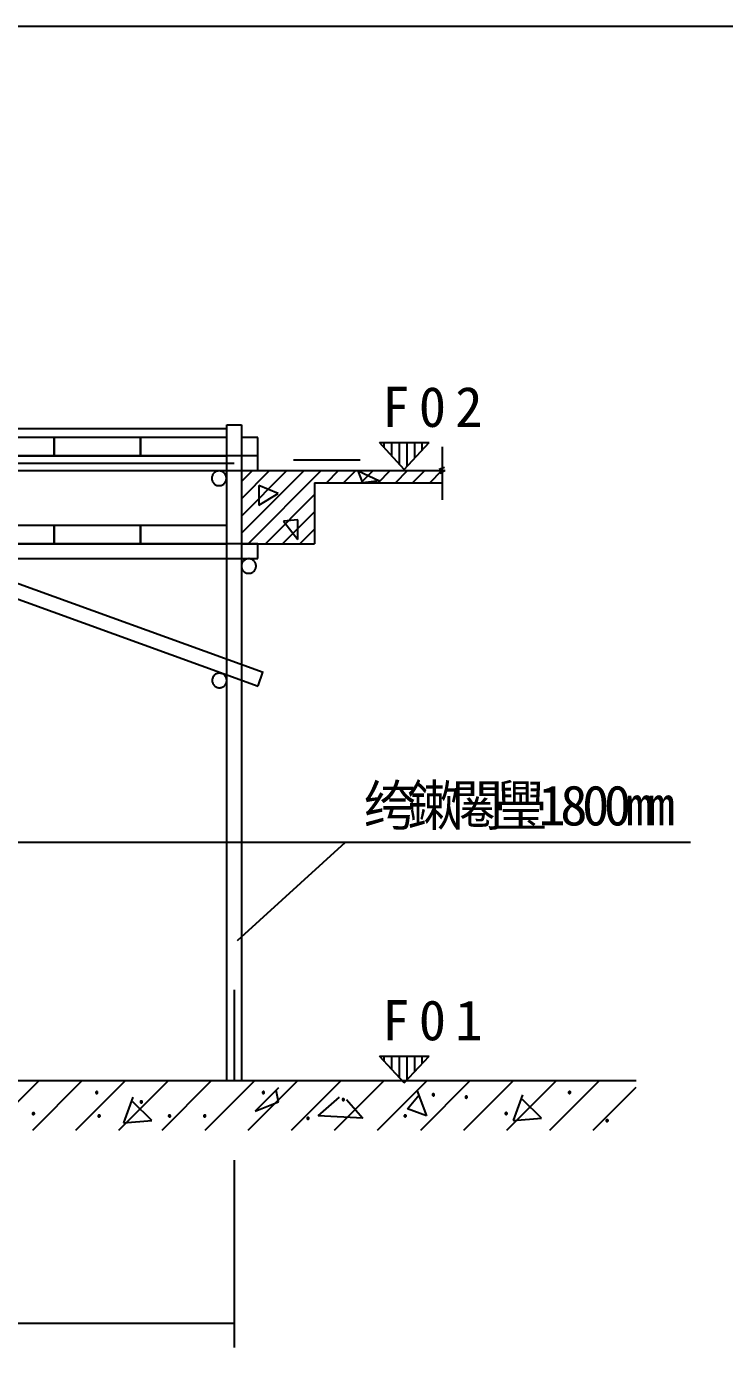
# Model space of a CAD drawing. Header units: metres. Extents: x 0 to 420, y 0 to 297.
# Drawn here: x 251.8 to 309, y 188.7 to 297 of the extents above; entities that cross this region are included whole.
import ezdxf

# ---------------------------------------------------------------- set-up
doc = ezdxf.new("R2010")
doc.units = ezdxf.units.M

msp = doc.modelspace()

# ---------------------------------------------------------------- linework, layer by layer
for p, q in [((420, 297), (0, 297)), ((268.2, 210.59), (268.2, 264.35)), ((268.2, 264.35), (269.4, 264.35)), ((269.4, 264.35), (269.4, 210.59)), ((210.4, 264.03), (268.2, 264.03)), ((254.05, 263.29), (246.98, 263.29)), ((254.05, 261.79), (254.05, 263.29)), ((261.13, 263.29), (254.05, 263.29)), ((254.05, 263.29), (254.05, 261.79)), ((261.13, 261.79), (261.13, 263.29)), ((268.2, 263.29), (261.13, 263.29)), ((261.13, 263.29), (261.13, 261.79)), ((268.2, 261.79), (268.2, 263.29)), ((270.74, 263.29), (269.4, 263.29)), ((270.74, 261.79), (270.74, 263.29)), ((282.75, 260.69), (280.72, 262.88)), ((280.72, 262.88), (284.79, 262.88)), ((281.12, 262.45), (281.12, 262.88)), ((281.74, 261.78), (281.74, 262.88)), ((282.37, 261.11), (282.37, 262.88)), ((282.75, 260.69), (284.79, 262.88)), ((282.99, 260.95), (282.99, 262.88)), ((283.62, 261.62), (283.62, 262.88)), ((284.24, 262.29), (284.24, 262.88)), ((285.88, 262.53), (285.88, 258.18)), ((270.74, 261.79), (148.86, 261.79)), ((150.8, 261.19), (268.8, 261.19)), ((246.98, 261.79), (254.05, 261.79)), ((254.05, 261.79), (261.13, 261.79)), ((261.13, 261.79), (268.2, 261.79)), ((270.74, 260.59), (270.74, 261.79)), ((273.68, 261.47), (279.13, 261.47)), ((148.86, 260.59), (270.74, 260.59)), ((269.4, 260.59), (285.88, 260.59)), ((269.4, 260.59), (269.4, 254.59)), ((269.4, 260.59), (269.4, 254.59)), ((269.4, 259.69), (270.3, 260.59)), ((269.4, 258.28), (271.71, 260.59)), ((269.4, 256.86), (273.13, 260.59)), ((269.4, 255.45), (274.54, 260.59)), ((269.95, 254.59), (275.95, 260.59)), ((276.37, 259.59), (277.37, 260.59)), ((277.78, 259.59), (278.78, 260.59)), ((278.97, 260.58), (280.72, 259.74)), ((279.35, 259.59), (278.97, 260.58)), ((279.2, 259.59), (280.2, 260.59)), ((280.61, 259.59), (281.61, 260.59)), ((282.03, 259.59), (283.03, 260.59)), ((283.44, 259.59), (284.44, 260.59)), ((284.85, 259.59), (285.85, 260.59)), ((286.06, 260.84), (285.63, 260.67)), ((285.63, 260.67), (286.08, 260.59)), ((286.08, 260.59), (285.68, 260.36)), ((270.82, 259.37), (270.82, 257.76)), ((272.43, 258.7), (270.82, 259.37)), ((275.4, 259.59), (285.88, 259.59)), ((275.4, 259.59), (275.4, 254.59)), ((280.72, 259.74), (279.35, 259.59)), ((270.82, 257.76), (272.43, 258.7)), ((271.37, 254.59), (275.4, 258.62)), ((272.78, 254.59), (275.4, 257.2)), ((254.05, 256.09), (246.98, 256.09)), ((254.05, 254.59), (254.05, 256.09)), ((261.13, 256.09), (254.05, 256.09)), ((254.05, 256.09), (254.05, 254.59)), ((261.13, 254.59), (261.13, 256.09)), ((268.2, 256.09), (261.13, 256.09)), ((261.13, 256.09), (261.13, 254.59)), ((268.2, 254.59), (268.2, 256.09)), ((274.04, 256.55), (272.86, 256.45)), ((272.86, 256.45), (274.04, 254.95)), ((274.04, 254.95), (274.04, 256.55)), ((274.2, 254.59), (275.4, 255.79)), ((270.74, 254.59), (148.86, 254.59)), ((239.93, 255.36), (271.18, 244.06)), ((246.98, 254.59), (254.05, 254.59)), ((254.05, 254.59), (261.13, 254.59)), ((261.13, 254.59), (268.2, 254.59)), ((269.4, 254.59), (275.4, 254.59)), ((270.74, 253.39), (270.74, 254.59)), ((239.53, 254.24), (270.77, 242.93)), ((148.86, 253.39), (270.74, 253.39)), ((271.13, 244.07), (270.74, 242.94)), ((159.74, 230.12), (306.23, 230.12)), ((269.09, 222.08), (277.94, 230.12)), ((268.8, 218.02), (268.8, 210.59)), ((282.75, 210.4), (280.72, 212.59)), ((280.72, 212.59), (284.79, 212.59)), ((281.12, 212.16), (281.12, 212.59)), ((281.74, 211.49), (281.74, 212.59)), ((282.37, 210.82), (282.37, 212.59)), ((282.75, 210.4), (284.79, 212.59)), ((282.99, 210.66), (282.99, 212.59)), ((283.62, 211.33), (283.62, 212.59)), ((284.24, 212), (284.24, 212.59)), ((141.32, 210.59), (301.79, 210.59)), ((248.75, 206.52), (252.82, 210.59)), ((252.29, 206.52), (256.35, 210.59)), ((255.82, 206.52), (259.89, 210.59)), ((259.36, 206.52), (263.42, 210.59)), ((262.89, 206.52), (266.96, 210.59)), ((266.43, 206.52), (270.5, 210.59)), ((269.96, 206.52), (274.03, 210.59)), ((273.5, 206.52), (277.57, 210.59)), ((277.03, 206.52), (281.1, 210.59)), ((280.57, 206.52), (284.64, 210.59)), ((284.11, 206.52), (288.17, 210.59)), ((287.64, 206.52), (291.71, 210.59)), ((291.18, 206.52), (295.24, 210.59)), ((294.71, 206.52), (298.78, 210.59)), ((260.51, 209.23), (259.74, 207.11)), ((272.44, 210), (270.52, 208.08)), ((272.44, 208.84), (272.25, 209.81)), ((275.71, 207.69), (277.45, 209.23)), ((278.02, 209.04), (279.37, 207.5)), ((283.03, 208.27), (283.99, 209.42)), ((283.8, 209.81), (284.57, 207.69)), ((292.46, 209.42), (291.69, 207.31)), ((294, 207.5), (292.46, 209.04)), ((298.25, 206.52), (301.78, 210.05)), ((262.05, 207.31), (260.51, 208.84)), ((270.52, 208.08), (272.44, 208.84)), ((284.57, 207.69), (283.03, 208.27)), ((259.74, 207.11), (262.05, 207.31)), ((279.37, 207.5), (275.71, 207.69)), ((291.69, 207.31), (294, 207.5)), ((268.8, 204.06), (268.8, 188.7)), ((209.8, 190.7), (268.8, 190.7))]:
    msp.add_line(p, q)
for points in [[(268.17, 259.96), (268.17, 260.02), (268.16, 260.08), (268.15, 260.13), (268.13, 260.19), (268.1, 260.24), (268.07, 260.29), (268.04, 260.34), (268, 260.38), (267.95, 260.42), (267.91, 260.46), (267.86, 260.49), (267.8, 260.51), (267.75, 260.53), (267.69, 260.55), (267.63, 260.56), (267.57, 260.56), (267.51, 260.56), (267.46, 260.55), (267.4, 260.53), (267.34, 260.51), (267.29, 260.49), (267.24, 260.46), (267.19, 260.42), (267.15, 260.38), (267.11, 260.34), (267.07, 260.29), (267.04, 260.24), (267.02, 260.19), (267, 260.13), (266.98, 260.08), (266.98, 260.02), (266.97, 259.96), (266.98, 259.9), (266.98, 259.84), (267, 259.78), (267.02, 259.73), (267.04, 259.68), (267.07, 259.63), (267.11, 259.58), (267.15, 259.53), (267.19, 259.49), (267.24, 259.46), (267.29, 259.43), (267.34, 259.4), (267.4, 259.38), (267.46, 259.37), (267.51, 259.36), (267.57, 259.36), (267.63, 259.36), (267.69, 259.37), (267.75, 259.38), (267.8, 259.4), (267.86, 259.43), (267.91, 259.46), (267.95, 259.49), (268, 259.53), (268.04, 259.58), (268.07, 259.63), (268.1, 259.68), (268.13, 259.73), (268.15, 259.78), (268.16, 259.84), (268.17, 259.9), (268.17, 259.96)], [(270.6, 252.77), (270.6, 252.82), (270.59, 252.88), (270.58, 252.94), (270.56, 253), (270.53, 253.05), (270.5, 253.1), (270.47, 253.15), (270.43, 253.19), (270.38, 253.23), (270.34, 253.26), (270.28, 253.29), (270.23, 253.32), (270.18, 253.34), (270.12, 253.35), (270.06, 253.36), (270, 253.37), (269.94, 253.36), (269.88, 253.35), (269.83, 253.34), (269.77, 253.32), (269.72, 253.29), (269.67, 253.26), (269.62, 253.23), (269.58, 253.19), (269.54, 253.15), (269.5, 253.1), (269.47, 253.05), (269.45, 253), (269.43, 252.94), (269.41, 252.88), (269.4, 252.82), (269.4, 252.77), (269.4, 252.71), (269.41, 252.65), (269.43, 252.59), (269.45, 252.54), (269.47, 252.48), (269.5, 252.43), (269.54, 252.38), (269.58, 252.34), (269.62, 252.3), (269.67, 252.27), (269.72, 252.24), (269.77, 252.21), (269.83, 252.19), (269.88, 252.18), (269.94, 252.17), (270, 252.17), (270.06, 252.17), (270.12, 252.18), (270.18, 252.19), (270.23, 252.21), (270.28, 252.24), (270.34, 252.27), (270.38, 252.3), (270.43, 252.34), (270.47, 252.38), (270.5, 252.43), (270.53, 252.48), (270.56, 252.54), (270.58, 252.59), (270.59, 252.65), (270.6, 252.71), (270.6, 252.77)], [(268.2, 243.39), (268.2, 243.45), (268.19, 243.5), (268.18, 243.56), (268.16, 243.62), (268.13, 243.67), (268.1, 243.72), (268.06, 243.77), (268.03, 243.81), (267.98, 243.85), (267.93, 243.89), (267.88, 243.92), (267.83, 243.94), (267.78, 243.96), (267.72, 243.97), (267.66, 243.98), (267.6, 243.99), (267.54, 243.98), (267.48, 243.97), (267.43, 243.96), (267.37, 243.94), (267.32, 243.92), (267.27, 243.89), (267.22, 243.85), (267.18, 243.81), (267.14, 243.77), (267.1, 243.72), (267.07, 243.67), (267.05, 243.62), (267.03, 243.56), (267.01, 243.5), (267, 243.45), (267, 243.39), (267, 243.33), (267.01, 243.27), (267.03, 243.21), (267.05, 243.16), (267.07, 243.1), (267.1, 243.05), (267.14, 243.01), (267.18, 242.96), (267.22, 242.92), (267.27, 242.89), (267.32, 242.86), (267.37, 242.83), (267.43, 242.81), (267.48, 242.8), (267.54, 242.79), (267.6, 242.79), (267.66, 242.79), (267.72, 242.8), (267.78, 242.81), (267.83, 242.83), (267.88, 242.86), (267.93, 242.89), (267.98, 242.92), (268.03, 242.96), (268.06, 243.01), (268.1, 243.05), (268.13, 243.1), (268.16, 243.16), (268.18, 243.21), (268.19, 243.27), (268.2, 243.33), (268.2, 243.39)], [(257.62, 209.61), (257.61, 209.61), (257.61, 209.62), (257.61, 209.63), (257.61, 209.63), (257.61, 209.64), (257.6, 209.65), (257.6, 209.65), (257.59, 209.66), (257.59, 209.66), (257.58, 209.67), (257.58, 209.67), (257.57, 209.67), (257.56, 209.68), (257.55, 209.68), (257.55, 209.68), (257.54, 209.68), (257.53, 209.68), (257.53, 209.68), (257.52, 209.68), (257.51, 209.67), (257.5, 209.67), (257.5, 209.67), (257.49, 209.66), (257.49, 209.66), (257.48, 209.65), (257.48, 209.65), (257.47, 209.64), (257.47, 209.63), (257.47, 209.63), (257.47, 209.62), (257.47, 209.61), (257.47, 209.61), (257.47, 209.61)], [(257.47, 209.61), (257.47, 209.6), (257.47, 209.59), (257.47, 209.58), (257.47, 209.58), (257.47, 209.57), (257.48, 209.56), (257.48, 209.56), (257.49, 209.55), (257.49, 209.55), (257.5, 209.54), (257.5, 209.54), (257.51, 209.54), (257.52, 209.53), (257.53, 209.53), (257.53, 209.53), (257.54, 209.53), (257.55, 209.53), (257.55, 209.53), (257.56, 209.53), (257.57, 209.54), (257.58, 209.54), (257.58, 209.54), (257.59, 209.55), (257.59, 209.55), (257.6, 209.56), (257.6, 209.56), (257.61, 209.57), (257.61, 209.58), (257.61, 209.58), (257.61, 209.59), (257.61, 209.6), (257.62, 209.61)], [(271.28, 209.61), (271.28, 209.61), (271.28, 209.62), (271.28, 209.63), (271.28, 209.63), (271.27, 209.64), (271.27, 209.65), (271.27, 209.65), (271.26, 209.66), (271.26, 209.66), (271.25, 209.67), (271.24, 209.67), (271.24, 209.67), (271.23, 209.68), (271.22, 209.68), (271.22, 209.68), (271.21, 209.68), (271.2, 209.68), (271.19, 209.68), (271.19, 209.68), (271.18, 209.67), (271.17, 209.67), (271.17, 209.67), (271.16, 209.66), (271.16, 209.66), (271.15, 209.65), (271.15, 209.65), (271.14, 209.64), (271.14, 209.63), (271.14, 209.63), (271.13, 209.62), (271.13, 209.61), (271.13, 209.61), (271.13, 209.61)], [(271.13, 209.61), (271.13, 209.6), (271.13, 209.59), (271.14, 209.58), (271.14, 209.58), (271.14, 209.57), (271.15, 209.56), (271.15, 209.56), (271.16, 209.55), (271.16, 209.55), (271.17, 209.54), (271.17, 209.54), (271.18, 209.54), (271.19, 209.53), (271.19, 209.53), (271.2, 209.53), (271.21, 209.53), (271.22, 209.53), (271.22, 209.53), (271.23, 209.53), (271.24, 209.54), (271.24, 209.54), (271.25, 209.54), (271.26, 209.55), (271.26, 209.55), (271.27, 209.56), (271.27, 209.56), (271.27, 209.57), (271.28, 209.58), (271.28, 209.58), (271.28, 209.59), (271.28, 209.6), (271.28, 209.61)], [(277.83, 209.03), (277.83, 209.04), (277.83, 209.04), (277.83, 209.05), (277.82, 209.06), (277.82, 209.06), (277.82, 209.07), (277.81, 209.08), (277.81, 209.08), (277.8, 209.09), (277.8, 209.09), (277.79, 209.09), (277.78, 209.1), (277.78, 209.1), (277.77, 209.1), (277.76, 209.1), (277.75, 209.1), (277.75, 209.1), (277.74, 209.1), (277.73, 209.1), (277.72, 209.1), (277.72, 209.09), (277.71, 209.09), (277.71, 209.09), (277.7, 209.08), (277.7, 209.08), (277.69, 209.07), (277.69, 209.06), (277.68, 209.06), (277.68, 209.05), (277.68, 209.04), (277.68, 209.04), (277.68, 209.03), (277.68, 209.03)], [(277.68, 209.03), (277.68, 209.02), (277.68, 209.01), (277.68, 209.01), (277.68, 209), (277.69, 208.99), (277.69, 208.99), (277.7, 208.98), (277.7, 208.98), (277.71, 208.97), (277.71, 208.97), (277.72, 208.96), (277.72, 208.96), (277.73, 208.96), (277.74, 208.96), (277.75, 208.95), (277.75, 208.95), (277.76, 208.95), (277.77, 208.96), (277.78, 208.96), (277.78, 208.96), (277.79, 208.96), (277.8, 208.97), (277.8, 208.97), (277.81, 208.98), (277.81, 208.98), (277.82, 208.99), (277.82, 208.99), (277.82, 209), (277.83, 209.01), (277.83, 209.01), (277.83, 209.02), (277.83, 209.03)], [(285.22, 209.42), (285.22, 209.43), (285.22, 209.44), (285.22, 209.44), (285.22, 209.45), (285.21, 209.46), (285.21, 209.46), (285.21, 209.47), (285.2, 209.47), (285.2, 209.48), (285.19, 209.48), (285.18, 209.49), (285.18, 209.49), (285.17, 209.49), (285.16, 209.49), (285.15, 209.5), (285.15, 209.5), (285.14, 209.5), (285.13, 209.49), (285.13, 209.49), (285.12, 209.49), (285.11, 209.49), (285.11, 209.48), (285.1, 209.48), (285.09, 209.47), (285.09, 209.47), (285.09, 209.46), (285.08, 209.46), (285.08, 209.45), (285.08, 209.44), (285.07, 209.44), (285.07, 209.43), (285.07, 209.42), (285.07, 209.42)], [(285.07, 209.42), (285.07, 209.41), (285.07, 209.41), (285.08, 209.4), (285.08, 209.39), (285.08, 209.39), (285.09, 209.38), (285.09, 209.37), (285.09, 209.37), (285.1, 209.36), (285.11, 209.36), (285.11, 209.36), (285.12, 209.35), (285.13, 209.35), (285.13, 209.35), (285.14, 209.35), (285.15, 209.35), (285.15, 209.35), (285.16, 209.35), (285.17, 209.35), (285.18, 209.35), (285.18, 209.36), (285.19, 209.36), (285.2, 209.36), (285.2, 209.37), (285.21, 209.37), (285.21, 209.38), (285.21, 209.39), (285.22, 209.39), (285.22, 209.4), (285.22, 209.41), (285.22, 209.41), (285.22, 209.42)], [(287.92, 209.23), (287.92, 209.24), (287.92, 209.24), (287.91, 209.25), (287.91, 209.26), (287.91, 209.26), (287.9, 209.27), (287.9, 209.28), (287.9, 209.28), (287.89, 209.29), (287.88, 209.29), (287.88, 209.3), (287.87, 209.3), (287.86, 209.3), (287.86, 209.3), (287.85, 209.3), (287.84, 209.3), (287.84, 209.3), (287.83, 209.3), (287.82, 209.3), (287.81, 209.3), (287.81, 209.3), (287.8, 209.29), (287.79, 209.29), (287.79, 209.28), (287.78, 209.28), (287.78, 209.27), (287.78, 209.26), (287.77, 209.26), (287.77, 209.25), (287.77, 209.24), (287.77, 209.24), (287.77, 209.23), (287.77, 209.23)], [(287.77, 209.23), (287.77, 209.22), (287.77, 209.21), (287.77, 209.21), (287.77, 209.2), (287.78, 209.19), (287.78, 209.19), (287.78, 209.18), (287.79, 209.18), (287.79, 209.17), (287.8, 209.17), (287.81, 209.16), (287.81, 209.16), (287.82, 209.16), (287.83, 209.16), (287.84, 209.15), (287.84, 209.15), (287.85, 209.15), (287.86, 209.16), (287.86, 209.16), (287.87, 209.16), (287.88, 209.16), (287.88, 209.17), (287.89, 209.17), (287.9, 209.18), (287.9, 209.18), (287.9, 209.19), (287.91, 209.19), (287.91, 209.2), (287.91, 209.21), (287.92, 209.21), (287.92, 209.22), (287.92, 209.23)], [(296.39, 209.61), (296.39, 209.62), (296.39, 209.63), (296.38, 209.64), (296.38, 209.64), (296.38, 209.65), (296.38, 209.66), (296.37, 209.66), (296.37, 209.67), (296.36, 209.67), (296.35, 209.68), (296.35, 209.68), (296.34, 209.68), (296.33, 209.69), (296.33, 209.69), (296.32, 209.69), (296.31, 209.69), (296.31, 209.69), (296.3, 209.69), (296.29, 209.69), (296.28, 209.68), (296.28, 209.68), (296.27, 209.68), (296.27, 209.67), (296.26, 209.67), (296.25, 209.66), (296.25, 209.66), (296.25, 209.65), (296.24, 209.64), (296.24, 209.64), (296.24, 209.63), (296.24, 209.62), (296.24, 209.61), (296.24, 209.61)], [(296.24, 209.61), (296.24, 209.61), (296.24, 209.6), (296.24, 209.59), (296.24, 209.58), (296.25, 209.58), (296.25, 209.57), (296.25, 209.57), (296.26, 209.56), (296.27, 209.56), (296.27, 209.55), (296.28, 209.55), (296.28, 209.54), (296.29, 209.54), (296.3, 209.54), (296.31, 209.54), (296.31, 209.54), (296.32, 209.54), (296.33, 209.54), (296.33, 209.54), (296.34, 209.54), (296.35, 209.55), (296.35, 209.55), (296.36, 209.56), (296.37, 209.56), (296.37, 209.57), (296.38, 209.57), (296.38, 209.58), (296.38, 209.58), (296.38, 209.59), (296.39, 209.6), (296.39, 209.61), (296.39, 209.61)], [(252.42, 207.88), (252.42, 207.88), (252.42, 207.89), (252.41, 207.9), (252.41, 207.9), (252.41, 207.91), (252.4, 207.92), (252.4, 207.92), (252.4, 207.93), (252.39, 207.93), (252.38, 207.94), (252.38, 207.94), (252.37, 207.94), (252.36, 207.95), (252.36, 207.95), (252.35, 207.95), (252.34, 207.95), (252.34, 207.95), (252.33, 207.95), (252.32, 207.95), (252.31, 207.94), (252.31, 207.94), (252.3, 207.94), (252.29, 207.93), (252.29, 207.93), (252.28, 207.92), (252.28, 207.92), (252.28, 207.91), (252.27, 207.9), (252.27, 207.9), (252.27, 207.89), (252.27, 207.88), (252.27, 207.88), (252.27, 207.88)], [(261.27, 208.84), (261.27, 208.84), (261.27, 208.85), (261.27, 208.86), (261.27, 208.87), (261.26, 208.87), (261.26, 208.88), (261.26, 208.88), (261.25, 208.89), (261.25, 208.89), (261.24, 208.9), (261.23, 208.9), (261.23, 208.91), (261.22, 208.91), (261.21, 208.91), (261.21, 208.91), (261.2, 208.91), (261.19, 208.91), (261.18, 208.91), (261.18, 208.91), (261.17, 208.91), (261.16, 208.9), (261.16, 208.9), (261.15, 208.89), (261.14, 208.89), (261.14, 208.88), (261.14, 208.88), (261.13, 208.87), (261.13, 208.87), (261.13, 208.86), (261.12, 208.85), (261.12, 208.84), (261.12, 208.84), (261.12, 208.84)], [(261.12, 208.84), (261.12, 208.83), (261.12, 208.82), (261.13, 208.81), (261.13, 208.81), (261.13, 208.8), (261.14, 208.79), (261.14, 208.79), (261.14, 208.78), (261.15, 208.78), (261.16, 208.77), (261.16, 208.77), (261.17, 208.77), (261.18, 208.76), (261.18, 208.76), (261.19, 208.76), (261.2, 208.76), (261.21, 208.76), (261.21, 208.76), (261.22, 208.76), (261.23, 208.77), (261.23, 208.77), (261.24, 208.77), (261.25, 208.78), (261.25, 208.78), (261.26, 208.79), (261.26, 208.79), (261.26, 208.8), (261.27, 208.81), (261.27, 208.81), (261.27, 208.82), (261.27, 208.83), (261.27, 208.84)], [(291.19, 207.88), (291.19, 207.89), (291.19, 207.9), (291.19, 207.91), (291.18, 207.91), (291.18, 207.92), (291.18, 207.93), (291.17, 207.93), (291.17, 207.94), (291.16, 207.94), (291.16, 207.95), (291.15, 207.95), (291.14, 207.95), (291.14, 207.96), (291.13, 207.96), (291.12, 207.96), (291.12, 207.96), (291.11, 207.96), (291.1, 207.96), (291.09, 207.96), (291.09, 207.95), (291.08, 207.95), (291.07, 207.95), (291.07, 207.94), (291.06, 207.94), (291.06, 207.93), (291.05, 207.93), (291.05, 207.92), (291.05, 207.91), (291.04, 207.91), (291.04, 207.9), (291.04, 207.89), (291.04, 207.88), (291.04, 207.88)], [(252.27, 207.88), (252.27, 207.87), (252.27, 207.86), (252.27, 207.85), (252.27, 207.85), (252.28, 207.84), (252.28, 207.83), (252.28, 207.83), (252.29, 207.82), (252.29, 207.82), (252.3, 207.81), (252.31, 207.81), (252.31, 207.81), (252.32, 207.8), (252.33, 207.8), (252.34, 207.8), (252.34, 207.8), (252.35, 207.8), (252.36, 207.8), (252.36, 207.8), (252.37, 207.81), (252.38, 207.81), (252.38, 207.81), (252.39, 207.82), (252.4, 207.82), (252.4, 207.83), (252.4, 207.83), (252.41, 207.84), (252.41, 207.85), (252.41, 207.85), (252.42, 207.86), (252.42, 207.87), (252.42, 207.88)], [(257.81, 207.68), (257.81, 207.69), (257.81, 207.7), (257.8, 207.7), (257.8, 207.71), (257.8, 207.72), (257.79, 207.72), (257.79, 207.73), (257.79, 207.74), (257.78, 207.74), (257.77, 207.75), (257.77, 207.75), (257.76, 207.75), (257.75, 207.75), (257.75, 207.76), (257.74, 207.76), (257.73, 207.76), (257.73, 207.76), (257.72, 207.76), (257.71, 207.75), (257.7, 207.75), (257.7, 207.75), (257.69, 207.75), (257.69, 207.74), (257.68, 207.74), (257.67, 207.73), (257.67, 207.72), (257.67, 207.72), (257.66, 207.71), (257.66, 207.7), (257.66, 207.7), (257.66, 207.69), (257.66, 207.68), (257.66, 207.68)], [(257.66, 207.68), (257.66, 207.68), (257.66, 207.67), (257.66, 207.66), (257.66, 207.65), (257.67, 207.65), (257.67, 207.64), (257.67, 207.64), (257.68, 207.63), (257.69, 207.63), (257.69, 207.62), (257.7, 207.62), (257.7, 207.61), (257.71, 207.61), (257.72, 207.61), (257.73, 207.61), (257.73, 207.61), (257.74, 207.61), (257.75, 207.61), (257.75, 207.61), (257.76, 207.61), (257.77, 207.62), (257.77, 207.62), (257.78, 207.63), (257.79, 207.63), (257.79, 207.64), (257.79, 207.64), (257.8, 207.65), (257.8, 207.65), (257.8, 207.66), (257.81, 207.67), (257.81, 207.68), (257.81, 207.68)], [(263.58, 207.68), (263.58, 207.69), (263.58, 207.7), (263.58, 207.7), (263.58, 207.71), (263.57, 207.72), (263.57, 207.72), (263.57, 207.73), (263.56, 207.74), (263.56, 207.74), (263.55, 207.75), (263.54, 207.75), (263.54, 207.75), (263.53, 207.75), (263.52, 207.76), (263.52, 207.76), (263.51, 207.76), (263.5, 207.76), (263.49, 207.76), (263.49, 207.75), (263.48, 207.75), (263.47, 207.75), (263.47, 207.75), (263.46, 207.74), (263.45, 207.74), (263.45, 207.73), (263.45, 207.72), (263.44, 207.72), (263.44, 207.71), (263.44, 207.7), (263.43, 207.7), (263.43, 207.69), (263.43, 207.68), (263.43, 207.68)], [(263.43, 207.68), (263.43, 207.68), (263.43, 207.67), (263.44, 207.66), (263.44, 207.65), (263.44, 207.65), (263.45, 207.64), (263.45, 207.64), (263.45, 207.63), (263.46, 207.63), (263.47, 207.62), (263.47, 207.62), (263.48, 207.61), (263.49, 207.61), (263.49, 207.61), (263.5, 207.61), (263.51, 207.61), (263.52, 207.61), (263.52, 207.61), (263.53, 207.61), (263.54, 207.61), (263.54, 207.62), (263.55, 207.62), (263.56, 207.63), (263.56, 207.63), (263.57, 207.64), (263.57, 207.64), (263.57, 207.65), (263.58, 207.65), (263.58, 207.66), (263.58, 207.67), (263.58, 207.68), (263.58, 207.68)], [(266.47, 207.68), (266.47, 207.69), (266.47, 207.7), (266.47, 207.7), (266.46, 207.71), (266.46, 207.72), (266.46, 207.72), (266.45, 207.73), (266.45, 207.74), (266.44, 207.74), (266.44, 207.75), (266.43, 207.75), (266.42, 207.75), (266.42, 207.75), (266.41, 207.76), (266.4, 207.76), (266.4, 207.76), (266.39, 207.76), (266.38, 207.76), (266.37, 207.75), (266.37, 207.75), (266.36, 207.75), (266.35, 207.75), (266.35, 207.74), (266.34, 207.74), (266.34, 207.73), (266.33, 207.72), (266.33, 207.72), (266.33, 207.71), (266.32, 207.7), (266.32, 207.7), (266.32, 207.69), (266.32, 207.68), (266.32, 207.68)], [(266.32, 207.68), (266.32, 207.68), (266.32, 207.67), (266.32, 207.66), (266.33, 207.65), (266.33, 207.65), (266.33, 207.64), (266.34, 207.64), (266.34, 207.63), (266.35, 207.63), (266.35, 207.62), (266.36, 207.62), (266.37, 207.61), (266.37, 207.61), (266.38, 207.61), (266.39, 207.61), (266.4, 207.61), (266.4, 207.61), (266.41, 207.61), (266.42, 207.61), (266.42, 207.61), (266.43, 207.62), (266.44, 207.62), (266.44, 207.63), (266.45, 207.63), (266.45, 207.64), (266.46, 207.64), (266.46, 207.65), (266.46, 207.65), (266.47, 207.66), (266.47, 207.67), (266.47, 207.68), (266.47, 207.68)], [(274.94, 207.49), (274.94, 207.5), (274.94, 207.51), (274.94, 207.51), (274.94, 207.52), (274.93, 207.53), (274.93, 207.53), (274.92, 207.54), (274.92, 207.54), (274.91, 207.55), (274.91, 207.55), (274.9, 207.56), (274.89, 207.56), (274.89, 207.56), (274.88, 207.56), (274.87, 207.57), (274.87, 207.57), (274.86, 207.57), (274.85, 207.56), (274.84, 207.56), (274.84, 207.56), (274.83, 207.56), (274.82, 207.55), (274.82, 207.55), (274.81, 207.54), (274.81, 207.54), (274.8, 207.53), (274.8, 207.53), (274.8, 207.52), (274.79, 207.51), (274.79, 207.51), (274.79, 207.5), (274.79, 207.49), (274.79, 207.49)], [(274.79, 207.49), (274.79, 207.48), (274.79, 207.48), (274.79, 207.47), (274.8, 207.46), (274.8, 207.46), (274.8, 207.45), (274.81, 207.44), (274.81, 207.44), (274.82, 207.43), (274.82, 207.43), (274.83, 207.42), (274.84, 207.42), (274.84, 207.42), (274.85, 207.42), (274.86, 207.42), (274.87, 207.42), (274.87, 207.42), (274.88, 207.42), (274.89, 207.42), (274.89, 207.42), (274.9, 207.42), (274.91, 207.43), (274.91, 207.43), (274.92, 207.44), (274.92, 207.44), (274.93, 207.45), (274.93, 207.46), (274.94, 207.46), (274.94, 207.47), (274.94, 207.48), (274.94, 207.48), (274.94, 207.49)], [(282.91, 207.69), (282.91, 207.7), (282.91, 207.71), (282.91, 207.71), (282.91, 207.72), (282.9, 207.73), (282.9, 207.73), (282.9, 207.74), (282.89, 207.74), (282.88, 207.75), (282.88, 207.75), (282.87, 207.76), (282.87, 207.76), (282.86, 207.76), (282.85, 207.76), (282.84, 207.77), (282.84, 207.77), (282.83, 207.77), (282.82, 207.76), (282.82, 207.76), (282.81, 207.76), (282.8, 207.76), (282.8, 207.75), (282.79, 207.75), (282.78, 207.74), (282.78, 207.74), (282.77, 207.73), (282.77, 207.73), (282.77, 207.72), (282.77, 207.71), (282.76, 207.71), (282.76, 207.7), (282.76, 207.69), (282.76, 207.69)], [(282.76, 207.69), (282.76, 207.68), (282.76, 207.68), (282.77, 207.67), (282.77, 207.66), (282.77, 207.66), (282.77, 207.65), (282.78, 207.64), (282.78, 207.64), (282.79, 207.63), (282.8, 207.63), (282.8, 207.63), (282.81, 207.62), (282.82, 207.62), (282.82, 207.62), (282.83, 207.62), (282.84, 207.62), (282.84, 207.62), (282.85, 207.62), (282.86, 207.62), (282.87, 207.62), (282.87, 207.63), (282.88, 207.63), (282.88, 207.63), (282.89, 207.64), (282.9, 207.64), (282.9, 207.65), (282.9, 207.66), (282.91, 207.66), (282.91, 207.67), (282.91, 207.68), (282.91, 207.68), (282.91, 207.69)], [(291.04, 207.88), (291.04, 207.88), (291.04, 207.87), (291.04, 207.86), (291.05, 207.85), (291.05, 207.85), (291.05, 207.84), (291.06, 207.84), (291.06, 207.83), (291.07, 207.83), (291.07, 207.82), (291.08, 207.82), (291.09, 207.81), (291.09, 207.81), (291.1, 207.81), (291.11, 207.81), (291.12, 207.81), (291.12, 207.81), (291.13, 207.81), (291.14, 207.81), (291.14, 207.81), (291.15, 207.82), (291.16, 207.82), (291.16, 207.83), (291.17, 207.83), (291.17, 207.84), (291.18, 207.84), (291.18, 207.85), (291.18, 207.85), (291.19, 207.86), (291.19, 207.87), (291.19, 207.88), (291.19, 207.88)], [(299.47, 207.31), (299.47, 207.31), (299.47, 207.32), (299.46, 207.33), (299.46, 207.34), (299.46, 207.34), (299.46, 207.35), (299.45, 207.35), (299.45, 207.36), (299.44, 207.36), (299.43, 207.37), (299.43, 207.37), (299.42, 207.38), (299.41, 207.38), (299.41, 207.38), (299.4, 207.38), (299.39, 207.38), (299.39, 207.38), (299.38, 207.38), (299.37, 207.38), (299.36, 207.38), (299.36, 207.37), (299.35, 207.37), (299.35, 207.36), (299.34, 207.36), (299.34, 207.35), (299.33, 207.35), (299.33, 207.34), (299.32, 207.34), (299.32, 207.33), (299.32, 207.32), (299.32, 207.31), (299.32, 207.31), (299.32, 207.31)], [(299.32, 207.31), (299.32, 207.3), (299.32, 207.29), (299.32, 207.29), (299.32, 207.28), (299.33, 207.27), (299.33, 207.27), (299.34, 207.26), (299.34, 207.25), (299.35, 207.25), (299.35, 207.24), (299.36, 207.24), (299.36, 207.24), (299.37, 207.24), (299.38, 207.23), (299.39, 207.23), (299.39, 207.23), (299.4, 207.23), (299.41, 207.23), (299.41, 207.24), (299.42, 207.24), (299.43, 207.24), (299.43, 207.24), (299.44, 207.25), (299.45, 207.25), (299.45, 207.26), (299.46, 207.27), (299.46, 207.27), (299.46, 207.28), (299.46, 207.29), (299.47, 207.29), (299.47, 207.3), (299.47, 207.31)]]:
    msp.add_lwpolyline(points)

# ---------------------------------------------------------------- texts
for s, p in [('F', (280.95, 264.17)), ('0', (283.95, 264.17)), ('2', (286.94, 264.17)), ('绔', (279.43, 231.5)), ('鏉', (283.01, 231.5)), ('闂', (286.6, 231.5)), ('璺', (290.18, 231.5)), ('1', (293.76, 231.5)), ('8', (295.55, 231.5)), ('0', (297.34, 231.5)), ('0', (299.13, 231.5)), ('m', (300.92, 231.5)), ('m', (302.71, 231.5)), ('F', (280.95, 213.89)), ('0', (283.95, 213.89)), ('1', (286.94, 213.89))]:
    msp.add_text(s, height=3.29).set_placement(p)

doc.saveas('drawing.dxf')
